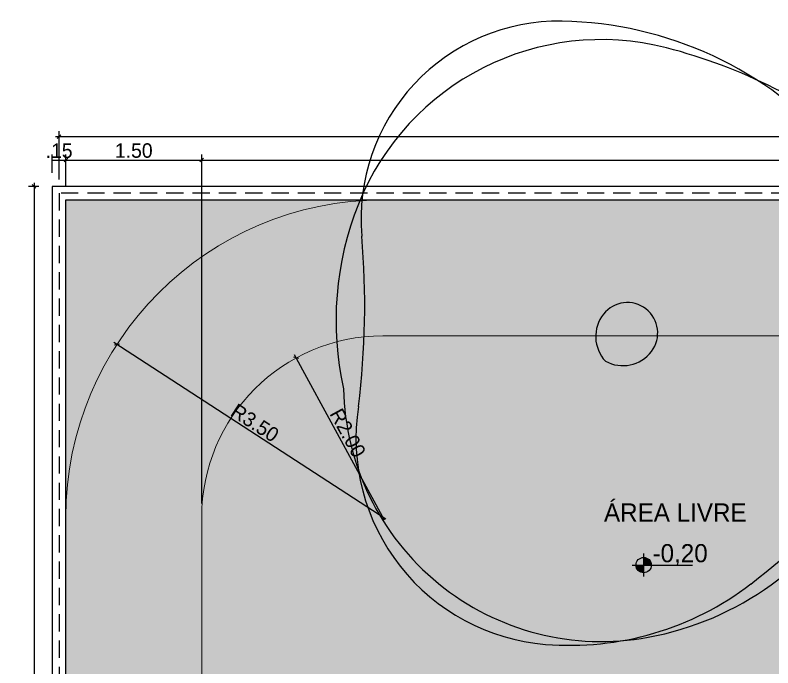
# Model space of a CAD drawing. Header units: feet. Extents: x 1734 to 1931, y 883 to 1088.
# Drawn here: x 1735.88 to 1744.25, y 930.47 to 937.67 of the extents above; entities that cross this region are included whole.
import ezdxf

# ---------------------------------------------------------------- set-up
doc = ezdxf.new("R2010")
doc.units = ezdxf.units.FT
doc.header["$LTSCALE"] = 0.3
doc.header["$MEASUREMENT"] = 0
doc.header["$PDMODE"] = 32
doc.header["$PDSIZE"] = 0.1
doc.linetypes.add('DASHED2', pattern=[0.375, 0.25, -0.125])
doc.linetypes.add('HIDDEN', pattern=[9.525, 6.35, -3.175])
doc.layers.get('0').update_dxf_attribs({"linetype": 'CONTINUOUS'})
doc.layers.get('Defpoints').update_dxf_attribs({"linetype": 'CONTINUOUS'})
for name, color, linetype in [('03', 96, 'CONTINUOUS'), ('1', 1, 'CONTINUOUS'), ('3', 3, 'CONTINUOUS'), ('Cotas', 1, 'CONTINUOUS'), ('demolição', 140, 'DASHED2'), ('projecao', 8, 'HIDDEN'), ('Texto', 44, 'CONTINUOUS')]:
    doc.layers.add(name, color=color, linetype=linetype)
doc.styles.add('ROMANS', font='romans')
doc.styles.add('style1', font='GOTHIC.TTF')
doc.dimstyles.new('ESC-100', dxfattribs={"dimtxt": 0.16, "dimasz": 0.04, "dimexe": 0.06, "dimexo": 0.15, "dimgap": 0.02, "dimtad": 1, "dimzin": 4, "dimdsep": 46, "dimtxsty": 'style1', "dimblk": 'OBLIQUE', "dimcen": 0.01, "dimdle": 0.04, "dimclrd": 14, "dimclre": 14, "dimclrt": 2, "dimazin": 0, "dimtfac": 1, "dimtix": 1, "dimtmove": 2, "dimatfit": 0, "dimldrblk": 'OPEN90', "dimfxl": 1, "dimtolj": 1, "dimtzin": 4, "dimlwd": -1, "dimlwe": -1, "dimarcsym": 0})

# ---------------------------------------------------------------- blocks, each defined once
blk = doc.blocks.new('Arvore_M')
at = {"color": 89, "true_color": 0x2e4b26}
for centre, radius, start, end in [((41.7, 153.95), 157.54, 85.3103, 127.4297), ((25.03, 173.01), 136.48, 1.1676, 100.4555), ((45.65, 202.07), 109.27, 351.1087, 85.3103), ((29.61, 148.19), 161.72, 100.4555, 151.0425), ((683.39, -654.38), 1189.59, 128.30978, 132.29593), ((-64.76, 167.95), 77.86, 132.2959, 177.6877), ((95.57, 111.69), 237.1, 151.0425, 184.4792), ((582.37, 131.78), 432.08, 172.9001, 184.8756), ((0.15, 139.68), 165.32, 338.1526, 12.6145), ((32.29, 164.03), 174.99, 177.6877, 221.0767), ((13.71, 144.49), 19.1, 61.2791, 142.6793), ((8.93, 148.2), 19.11, 321.6826, 43.0427), ((11.3, 146.32), 16.08, 142.6793, 321.6826), ((-79.38, 97.99), 61.62, 184.4792, 231.1587), ((47.53, 86.15), 104.71, 269.0752, 4.8756), ((25.06, 129.7), 138.5, 255.6085, 338.1526), ((61.96, 273.52), 286.97, 231.1587, 255.6085), ((49.02, 178.61), 197.18, 221.0767, 269.0752)]:
    blk.add_arc(centre, radius, start, end, dxfattribs=at)
blk = doc.blocks.new('*D21')
at = {"layer": 'Cotas', "color": 14, "transparency": 16777216}
for p, q in [((1736.2918, 935.9313), (1736.2918, 936.1317)), ((1736.4418, 935.7813), (1736.4418, 936.1317)), ((1736.2918, 936.0717), (1736.4418, 936.0717))]:
    blk.add_line(p, q, dxfattribs=at)
at = {"layer": 'Defpoints', "color": 0, "transparency": 16777216}
for p in [(1736.4418, 936.0717), (1736.2918, 935.7813), (1736.4418, 935.6313)]:
    blk.add_point(p, dxfattribs=at)
at = {"layer": 'Cotas', "color": 2, "transparency": 16777216, "insert": (1736.3668, 936.1737), "char_height": 0.16, "attachment_point": 5, "style": 'style1'}
blk.add_mtext('\\A1;.15', dxfattribs=at)
blk = doc.blocks.new('_Oblique')
at = {"color": 0, "linetype": 'ByBlock', "lineweight": -2}
blk.add_line((-0.5, -0.5), (0.5, 0.5), dxfattribs=at)
blk = doc.blocks.new('_Open90')
at = {"color": 0, "linetype": 'ByBlock', "lineweight": -2}
for p, q in [((0, 0), (-1, 0)), ((-0.5, 0.5), (0, 0)), ((0, 0), (-0.5, -0.5))]:
    blk.add_line(p, q, dxfattribs=at)
blk = doc.blocks.new('*D22')
at = {"layer": 'Cotas', "color": 14, "transparency": 16777216}
for p, q in [((1736.4418, 935.7813), (1736.4418, 936.1317)), ((1737.9418, 932.2813), (1737.9418, 936.1317)), ((1736.4018, 936.0717), (1737.9818, 936.0717))]:
    blk.add_line(p, q, dxfattribs=at)
at = {"layer": 'Defpoints', "color": 0, "transparency": 16777216}
for p in [(1737.9418, 936.0717), (1736.4418, 935.6313), (1737.9418, 932.1313)]:
    blk.add_point(p, dxfattribs=at)
at = {"layer": 'Cotas', "color": 14, "transparency": 16777216, "xscale": 0.04, "yscale": 0.04, "zscale": 0.04, "rotation": 180}
blk.add_blockref('_Oblique', (1736.4418, 936.0717), dxfattribs=at)
at = {"layer": 'Cotas', "color": 14, "transparency": 16777216, "xscale": 0.04, "yscale": 0.04, "zscale": 0.04}
blk.add_blockref('_Oblique', (1737.9418, 936.0717), dxfattribs=at)
at = {"layer": 'Cotas', "color": 2, "transparency": 16777216, "insert": (1737.1918, 936.1758), "char_height": 0.16, "attachment_point": 5, "style": 'style1'}
blk.add_mtext('\\A1;1.50', dxfattribs=at)
blk = doc.blocks.new('*D23')
at = {"layer": 'Cotas', "color": 14, "transparency": 16777216}
for p, q in [((1737.9418, 932.2813), (1737.9418, 936.1317)), ((1791.9352, 932.4445), (1791.9352, 936.1317)), ((1737.9018, 936.0717), (1791.9752, 936.0717))]:
    blk.add_line(p, q, dxfattribs=at)
at = {"layer": 'Defpoints', "color": 0, "transparency": 16777216}
for p in [(1791.9352, 936.0717), (1791.9352, 932.2945), (1737.9418, 932.1313)]:
    blk.add_point(p, dxfattribs=at)
at = {"layer": 'Cotas', "color": 14, "transparency": 16777216, "xscale": 0.04, "yscale": 0.04, "zscale": 0.04, "rotation": 180}
blk.add_blockref('_Oblique', (1737.9418, 936.0717), dxfattribs=at)
at = {"layer": 'Cotas', "color": 14, "transparency": 16777216, "xscale": 0.04, "yscale": 0.04, "zscale": 0.04}
blk.add_blockref('_Oblique', (1791.9352, 936.0717), dxfattribs=at)
at = {"layer": 'Cotas', "color": 2, "transparency": 16777216, "insert": (1764.9385, 936.1758), "char_height": 0.16, "attachment_point": 5, "style": 'style1'}
blk.add_mtext('\\A1;53.99', dxfattribs=at)
blk = doc.blocks.new('*D26')
at = {"layer": 'Cotas', "color": 14, "transparency": 16777216}
for p, q in [((1736.3268, 936.3313), (1793.5568, 936.3313)), ((1736.3668, 935.8563), (1736.3668, 936.3913)), ((1793.5168, 935.8563), (1793.5168, 936.3913))]:
    blk.add_line(p, q, dxfattribs=at)
at = {"layer": 'Defpoints', "color": 0, "transparency": 16777216}
for p in [(1793.5168, 936.3313), (1736.3668, 935.7063), (1793.5168, 935.7063)]:
    blk.add_point(p, dxfattribs=at)
at = {"layer": 'Cotas', "color": 14, "transparency": 16777216, "xscale": 0.04, "yscale": 0.04, "zscale": 0.04, "rotation": 180}
blk.add_blockref('_Oblique', (1736.3668, 936.3313), dxfattribs=at)
at = {"layer": 'Cotas', "color": 14, "transparency": 16777216, "xscale": 0.04, "yscale": 0.04, "zscale": 0.04}
blk.add_blockref('_Oblique', (1793.5168, 936.3313), dxfattribs=at)
at = {"layer": 'Cotas', "color": 2, "transparency": 16777216, "insert": (1764.9418, 936.4333), "char_height": 0.16, "attachment_point": 5, "style": 'style1'}
blk.add_mtext('\\A1;57.15', dxfattribs=at)
blk = doc.blocks.new('*D154')
at = {"layer": 'Cotas', "color": 14, "transparency": 16777216}
blk.add_line((1739.9754, 932.1096), (1736.9712, 934.0566), dxfattribs=at)
at = {"layer": 'Defpoints', "color": 0, "transparency": 16777216}
for p in [(1737.0048, 934.0349), (1739.9418, 932.1313)]:
    blk.add_point(p, dxfattribs=at)
at = {"layer": 'Cotas', "color": 14, "transparency": 16777216, "xscale": 0.04, "yscale": 0.04, "zscale": 0.04, "rotation": 147.0526119053322}
blk.add_blockref('_Oblique', (1737.0048, 934.0349), dxfattribs=at)
at = {"layer": 'Cotas', "color": 2, "transparency": 16777216, "insert": (1738.5299, 933.1704), "char_height": 0.16, "attachment_point": 5, "rotation": 327.05261, "style": 'style1'}
blk.add_mtext('\\A1;R3.50', dxfattribs=at)
blk = doc.blocks.new('*D155')
at = {"layer": 'Cotas', "color": 14, "transparency": 16777216}
blk.add_line((1739.961, 932.0962), (1738.967, 933.9233), dxfattribs=at)
at = {"layer": 'Defpoints', "color": 0, "transparency": 16777216}
for p in [(1738.9861, 933.8882), (1739.9418, 932.1313)]:
    blk.add_point(p, dxfattribs=at)
at = {"layer": 'Cotas', "color": 14, "transparency": 16777216, "xscale": 0.04, "yscale": 0.04, "zscale": 0.04, "rotation": 118.5465213877467}
blk.add_blockref('_Oblique', (1738.9861, 933.8882), dxfattribs=at)
at = {"layer": 'Cotas', "color": 2, "transparency": 16777216, "insert": (1739.5554, 933.0595), "char_height": 0.16, "attachment_point": 5, "rotation": 298.54652, "style": 'style1'}
blk.add_mtext('\\A1;R2.00', dxfattribs=at)
blk = doc.blocks.new('*D265')
at = {"layer": 'Cotas', "color": 14, "transparency": 16777216}
for p, q in [((1736.1418, 935.7813), (1736.0303, 935.7813)), ((1736.0903, 935.8213), (1736.0903, 895.4413)), ((1736.1418, 895.4813), (1736.0303, 895.4813))]:
    blk.add_line(p, q, dxfattribs=at)
at = {"layer": 'Defpoints', "color": 0, "transparency": 16777216}
for p in [(1736.2918, 935.7813), (1736.0903, 895.4813), (1736.2918, 895.4813)]:
    blk.add_point(p, dxfattribs=at)
at = {"layer": 'Cotas', "color": 14, "transparency": 16777216, "xscale": 0.04, "yscale": 0.04, "zscale": 0.04}
for p, rotation in [((1736.0903, 935.7813), 90), ((1736.0903, 895.4813), 270)]:
    blk.add_blockref('_Oblique', p, dxfattribs=dict(at, rotation=rotation))
at = {"layer": 'Cotas', "color": 2, "transparency": 16777216, "insert": (1735.9863, 915.6313), "char_height": 0.16, "attachment_point": 5, "rotation": 90, "style": 'style1'}
blk.add_mtext('\\A1;40.30', dxfattribs=at)
blk = doc.blocks.new('NIV_PL')
for p, q in [((0, 0.15), (0, -0.15)), ((-0.15, 0), (0.6385, 0))]:
    blk.add_line(p, q)
at = {"const_width": 0.1}
for points in [[(0.05, 0, 0.414214), (0, 0.05, 1)], [(-0.05, 0, 0.414214), (0, -0.05, 1)]]:
    blk.add_lwpolyline(points, format="xyb", dxfattribs=at)
blk.add_circle((0, 0), 0.1)
at = {"color": 2, "style": 'ROMANS'}
blk.add_attdef('NIVEL', (0.1159, 0.0368), '', height=0.1, dxfattribs=at)

msp = doc.modelspace()

# ---------------------------------------------------------------- hatches: boundary and pattern name
at = {"linetype": 'Continuous', "true_color": 0xbdcb95}
msp.add_hatch(color=253, dxfattribs=at).paths.add_polyline_path([(1739.6882, 935.6221, -0.000863), (1739.6921, 935.6313), (1736.4418, 935.6313), (1736.4418, 932.1313, -0.393126)])
h = msp.add_hatch(color=253, dxfattribs=at)
h.paths.add_polyline_path([(1791.9418, 932.1313, 0.414214), (1789.9418, 934.1313), (1739.9418, 934.1313, 0.414214), (1737.9418, 932.1313), (1737.9418, 913.1313, 0.414214), (1739.9418, 911.1313), (1751.9059, 911.1313, -0.131652), (1753.6559, 910.6624), (1755.4418, 909.6313), (1765.2943, 903.943), (1769.1918, 901.6928, -0.267949), (1770.9418, 898.6617), (1770.9418, 887.6313, 0.414214), (1772.9418, 885.6313), (1789.9418, 885.6313, 0.414214), (1791.9418, 887.6313)])
h.paths.add_polyline_path([(1768.8918, 912.6313), (1768.8918, 909.7813), (1765.7418, 909.7813), (1765.709, 911.5803, -0.083534), (1764.5189, 904.5062), (1755.4418, 909.7468), (1755.4418, 912.5313), (1765.6881, 912.5313, -0.011002), (1765.709, 911.5803), (1765.7418, 912.6313), (1755.4418, 912.6313), (1755.4418, 916.4313), (1748.4418, 916.4313), (1748.4418, 912.6313), (1741.4418, 912.6313), (1741.4418, 916.9313), (1740.5418, 916.9313), (1740.5418, 923.9313), (1741.4418, 923.9313), (1741.4418, 929.2313), (1748.4418, 929.2313), (1748.4418, 931.9313), (1755.9418, 931.9313), (1755.9418, 929.2313), (1774.5418, 929.2313), (1774.5418, 931.3813), (1777.9918, 931.3813), (1777.9918, 929.2313), (1779.9918, 929.2313), (1779.9918, 912.6313)], flags=16)
h.paths.add_polyline_path([(1768.5292, 930.8406, 0.812596), (1762.7435, 929.8313), (1762.7435, 929.3313), (1762.5934, 929.3313), (1762.5934, 929.8313, -0.810376), (1768.6604, 930.9164)], flags=16)
h.paths.add_polyline_path([(1762.4969, 929.3805), (1762.4969, 929.769), (1762.1515, 929.769), (1762.1515, 929.3805)], flags=24)
h.paths.add_polyline_path([(1762.4969, 929.0805), (1762.4969, 929.469), (1762.1515, 929.469), (1762.1515, 929.0805)], flags=8)
h.paths.add_polyline_path([(1768.8971, 929.7895), (1768.8971, 930.3016), (1768.5517, 930.3016), (1768.5517, 929.7895)], flags=24)
at = {"layer": 'demolição', "linetype": 'Continuous'}
h = msp.add_hatch(color=255, dxfattribs=at)
h.dxf.hatch_style = 1
h.paths.add_polyline_path([(1793.4418, 932.1313, 0.414214), (1789.9418, 935.6313), (1739.9418, 935.6313, 0.414214), (1736.4418, 932.1313), (1736.4418, 913.1313, 0.414214), (1739.9418, 909.6313), (1751.9059, 909.6313, -0.131652), (1752.9059, 909.3634), (1755.4418, 907.8993), (1763.8091, 903.0685), (1768.4418, 900.3937, -0.267949), (1769.4418, 898.6617), (1769.4418, 887.6313, 0.414214), (1772.9418, 884.1313), (1789.9418, 884.1313, 0.414214), (1793.4418, 887.6313)])
h.paths.add_polyline_path([(1755.4418, 909.6313), (1753.6559, 910.6624, 0.131652), (1751.9059, 911.1313), (1739.9418, 911.1313, -0.414214), (1737.9418, 913.1313), (1737.9418, 932.1313, -0.414214), (1739.9418, 934.1313), (1789.9418, 934.1313, -0.414214), (1791.9418, 932.1313), (1791.9418, 887.6313, -0.414214), (1789.9418, 885.6313), (1772.9418, 885.6313, -0.414214), (1770.9418, 887.6313), (1770.9418, 898.6617, 0.267949), (1769.1918, 901.6928), (1765.2943, 903.943)], flags=16)

# ---------------------------------------------------------------- linework, layer by layer
at = {"layer": '1', "linetype": 'Continuous', "lineweight": 13}
for p, q in [((1739.9418, 934.1313), (1789.9418, 934.1313)), ((1737.9418, 913.1313), (1737.9418, 932.1313))]:
    msp.add_line(p, q, dxfattribs=at)
for radius in [3.5, 2]:
    msp.add_arc((1739.9418, 932.1313), radius, 90, 180, dxfattribs=at)
at = {"layer": '3'}
msp.add_line((1736.4418, 935.6313), (1780.4418, 935.6313), dxfattribs=at)
msp.add_line((1736.4418, 935.6313), (1780.4418, 935.6313), dxfattribs=at)
for points in [[(1780.4418, 935.7813), (1736.2918, 935.7813), (1736.2918, 895.4813), (1755.9418, 895.4813)], [(1736.4418, 895.6313), (1736.4418, 935.6313)]]:
    msp.add_lwpolyline(points, dxfattribs=at)
at = {"layer": 'projecao', "ltscale": 0.1}
msp.add_lwpolyline([(1755.9418, 895.5563), (1768.3668, 895.5563), (1768.3668, 884.0563), (1793.5168, 884.0563), (1793.5168, 935.7063), (1736.3668, 935.7063), (1736.3668, 895.5563), (1755.9418, 895.5563)], dxfattribs=at)

# ---------------------------------------------------------------- block references
at = {"layer": '03', "color": 3, "xscale": 0.02087282921594635, "yscale": 0.02087282921594635, "zscale": 0.02087282921594635, "rotation": 180}
msp.add_blockref('Arvore_M', (1742.8795, 937.2171), dxfattribs=at)
at = {"layer": 'Texto', "linetype": 'Continuous', "ltscale": 0.4}
ref = msp.add_blockref('NIV_PL', (1742.8241, 931.6016), dxfattribs=dict(at, xscale=0.8446215679939147, yscale=0.8446215679939147, zscale=0.8446215679939147))
ref.add_attrib('NIVEL', '-0,20', (1742.9219, 931.6327), dxfattribs={"layer": '0', "height": 0.2, "style": 'style1'})

# ---------------------------------------------------------------- texts
at = {"layer": 'Texto', "insert": (1741.411, 932.6821), "char_height": 0.1, "width": 3.445461, "attachment_point": 1, "style": 'style1'}
msp.add_mtext('\\pi1.72273;{\\H2.4x;\\P\\pi0.97481;\\H0.83333x;ÁREA LIVRE}', dxfattribs=at)

# ---------------------------------------------------------------- dimensions: what is measured, and where the dimension line sits
at = {"layer": 'Cotas'}
for base, p1, p2, picture, middle in [((1793.5168, 936.3313), (1736.3668, 935.7063), (1793.5168, 935.7063), '*D26', (1764.9418, 936.4333)), ((1736.4418, 936.0717), (1736.2918, 935.7813), (1736.4418, 935.6313), '*D21', (1736.3668, 936.1737)), ((1737.9418, 936.0717), (1736.4418, 935.6313), (1737.9418, 932.1313), '*D22', (1737.1918, 936.1758)), ((1791.9352, 936.0717), (1737.9418, 932.1313), (1791.9352, 932.2945), '*D23', (1764.9385, 936.1758))]:
    dim = msp.add_linear_dim(base=base, p1=p1, p2=p2, dimstyle='ESC-100', override={"dimtxt": 0.16}, dxfattribs=at)
    dim.commit()
    dim.dimension.update_dxf_attribs({"geometry": picture, "text_midpoint": middle})
dim = msp.add_linear_dim(base=(1736.0903, 895.4813), p1=(1736.2918, 935.7813), p2=(1736.2918, 895.4813), angle=90, dimstyle='ESC-100', override={"dimtxt": 0.16}, dxfattribs=at)
dim.commit()
dim.dimension.update_dxf_attribs({"geometry": '*D265', "text_midpoint": (1735.9863, 915.6313)})
for mpoint, picture, middle in [((1737.0048, 934.0349), '*D154', (1738.5299, 933.1704)), ((1738.9861, 933.8882), '*D155', (1739.5554, 933.0595))]:
    dim = msp.add_radius_dim(center=(1739.9418, 932.1313), mpoint=mpoint, dimstyle='ESC-100', override={"dimtxt": 0.16}, dxfattribs=at)
    dim.commit()
    dim.dimension.update_dxf_attribs({"geometry": picture, "text_midpoint": middle})

doc.saveas('drawing.dxf')
